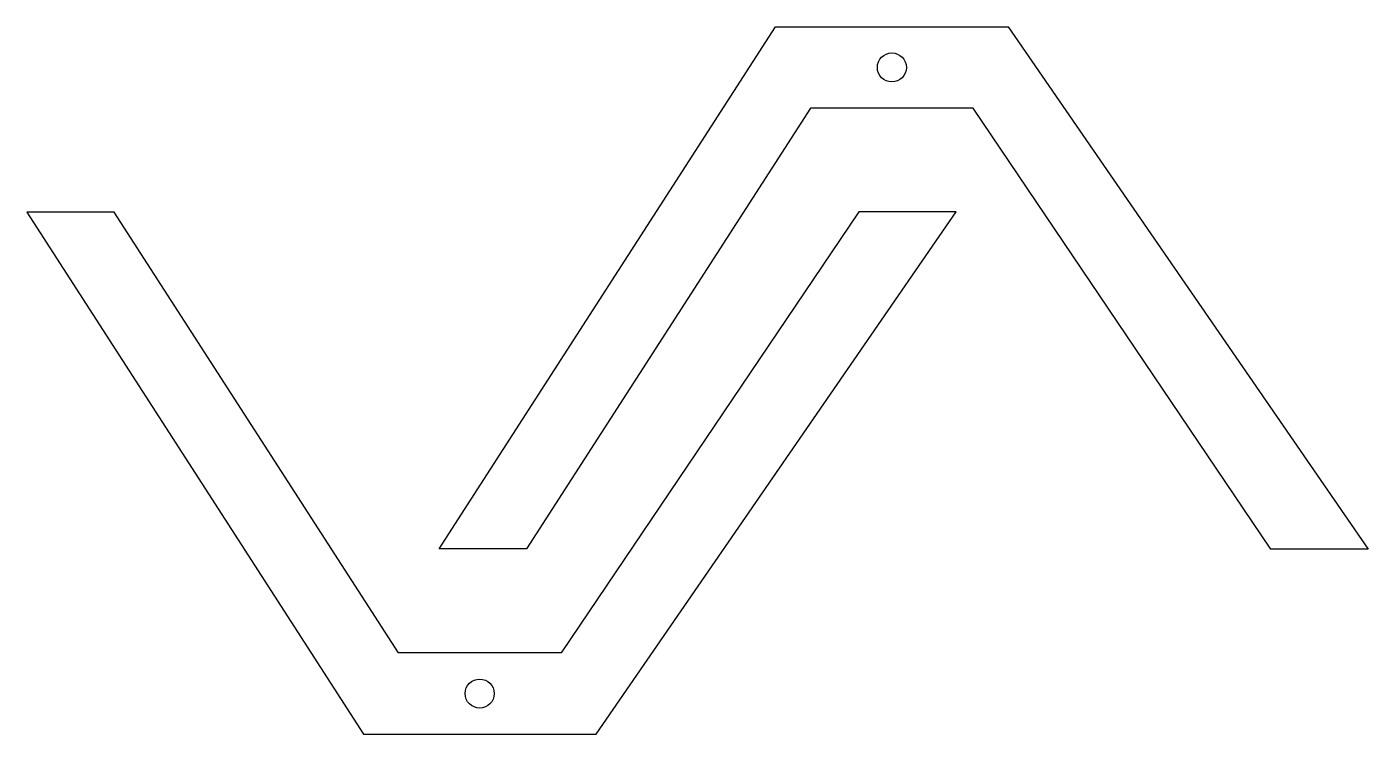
# Model space of a CAD drawing. Header units: millimetres. Extents: x 731 to 1236, y 16 to 282.
import ezdxf

# ---------------------------------------------------------------- set-up
doc = ezdxf.new("R2010")
doc.units = ezdxf.units.MM
doc.layers.get('0').update_dxf_attribs({"linetype": 'CONTINUOUS'})

msp = doc.modelspace()

# ---------------------------------------------------------------- linework, layer by layer
for points in [[(886.47, 85.71), (1013.26, 282.45), (1100.79, 282.45), (1236.41, 85.61), (1199.76, 85.61), (1087.66, 251.83), (1026.41, 251.83), (919.36, 85.71)], [(731.23, 212.62), (858.02, 15.87), (945.6, 15.87), (1081.23, 212.73), (1044.53, 212.73), (932.42, 46.5), (871.17, 46.5), (764.12, 212.62)]]:
    msp.add_lwpolyline(points, close=True)
for centre in [(1057.03, 267.14), (901.79, 31.18)]:
    msp.add_circle(centre, 5.47)

doc.saveas('drawing.dxf')
